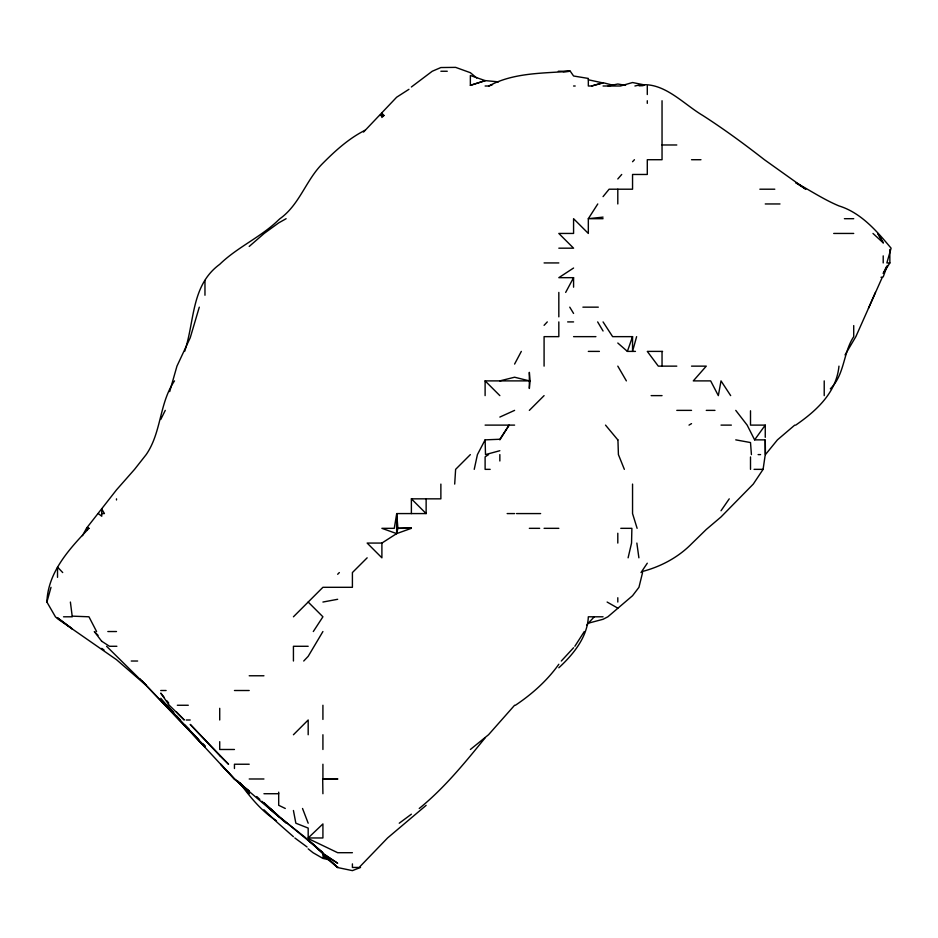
<?xml version="1.0" encoding="UTF-8"?>
<svg xmlns="http://www.w3.org/2000/svg" width="938" height="938" viewBox="0 0 938 938"><rect width="100%" height="100%" fill="white"/><g stroke="black" fill="none" stroke-linecap="round" stroke-linejoin="round"><path stroke-width="1.41" d="M454.696 484.09L455.622 469.352L470.36 454.602M175.476 715.295L204.965 747.07L145.988 685.221L116.5 659.684L57.523 618.705L55.412 616.794L46.9 602.044C47.908 572.063 69.424 548.871 88.946 528.329L87.011 527.566L116.5 489.871L134.568 469.352L146.187 454.602C161.594 432.312 159.19 403.234 174.503 380.887M643.069 571.301C661.091 566.482 678.315 557.289 691.529 543.852L706.267 529.466L721.017 516.955L753.273 484.09L763.098 469.352L765.256 454.602L765.256 439.863L765.443 454.602L777.438 439.863L794.744 425.113M474.229 469.352L477.419 454.602L485.11 439.863L499.848 439.254L509.123 425.113L499.848 439.863M628.108 557.817L631.544 543.067L631.884 528.329L620.78 528.329M51.004 587.305L46.9 602.044M381.895 543.067L381.895 557.817L367.157 543.067L381.895 543.067L396.645 533.605L397.9 528.329L396.727 513.578L426.133 513.578L426.133 498.84M642.577 572.555L638.954 587.305L632.552 595.712L607.859 616.794L603.064 619.279L588.325 623.195L586.766 625.283M169.696 391.603L176.954 366.137L190.215 337.786L199.29 307.16M838.971 366.137C836.356 392.717 816.295 410.891 795.729 425.113M636.609 336.648L632.552 351.398L632.552 336.648L612.62 336.648L603.064 321.91M184.645 351.398C194.846 321.23 190.93 285.387 219.715 264.328C237.513 246.987 260.94 237.197 278.692 219.809L279.958 218.695C299.761 204.543 306.011 179.779 322.918 163.212C335.546 150.502 349.018 138.332 365.152 130.23M635.448 351.398L627.381 351.398L632.552 336.648M887.313 265.477L883.209 276.921L881.005 277.296M882.13 277.671L855.855 336.648L845.032 354.927M875.424 292.422L868.459 308.321M886.34 266.884L883.209 273.462L889.869 262.933L889.81 249.52M160.738 419.462L165.276 410.375M514.599 364.073L521.317 351.398M565.673 292.422L573.575 277.671L558.825 277.671L573.575 268.022M82.474 535.704L86.448 528.329L88.946 528.329M322.918 631.532L308.18 656.342L303.724 661.02M574.865 646.282L584.292 631.532M597.776 203.956L588.325 218.695L588.325 233.445L573.575 218.695L573.575 233.445L558.825 233.445L573.575 248.183L558.825 248.183M313.304 631.532L322.918 616.794L308.18 602.044M640.994 572.555L647.29 563.21M721.017 510.753L729.248 498.84M735.755 410.375L747.152 425.113L754.621 439.863L765.256 425.113L750.506 425.113L750.506 410.785M830.329 388.824C844.833 374.555 843.016 352.911 853.721 336.648L853.721 325.592M485.11 737.866C464.885 762.805 444.213 788.213 419.239 808.474M558.825 664.268C547.171 680.625 532.045 694.12 515.408 705.259L514.599 705.259L488.522 734.747L470.384 749.485M603.064 196.617L609.102 189.206L632.552 189.206L632.552 174.468L647.29 174.468L647.29 159.718L662.04 159.718L662.04 100.741M617.802 178.97L621.718 174.468M363.522 132.07L396.645 97.224L408.933 89.321M426.133 805.355L387.57 837.962L359.137 867.451L352.407 867.451L352.407 863.886M561.311 661.02L573.575 647.736M588.325 623.195L594.258 616.794M632.552 161.735L634.428 159.718M544.087 325.322L547.288 321.91M337.668 574.279L339.345 572.555M293.43 616.794L322.918 587.305L352.407 587.305L352.407 572.555L367.157 557.817M529.337 410.375L544.087 395.625M293.43 734.747L308.18 719.997L308.18 734.747M558.825 667.774C573.27 654.454 587.493 637.125 588.325 616.794L603.064 616.794M383.935 115.491L381.895 117.461L381.895 113.24L383.935 115.491L379.855 115.491M308.18 837.962L322.918 823.939L322.918 837.962L308.18 837.962L308.18 828.09L295.857 823.212L293.43 810.502M249.203 246.448L264.176 233.445L278.692 222.881L286.125 218.695M399.248 823.212L411.383 814.184M411.383 86.988L432.242 71.253L440.872 67.548L455.622 67.372L470.36 72.695L476.68 77.948M488.546 454.602L485.11 456.876L485.11 469.352L490.175 469.352M689.02 425.113L691.529 423.624M485.11 86.003L488.815 86.003C513.438 72.531 542.996 73.375 570.292 71.253L573.575 76.001L588.325 78.44L588.325 86.003L591.608 86.003L603.064 82.954L588.325 79.777M499.848 417.07L514.599 410.375M360.555 867.451L352.407 870.628L337.668 867.544L322.918 855.198L326.612 857.414M488.815 86.003L492.497 84.666M396.645 533.605L396.645 513.977L394.277 528.329L381.895 528.329L396.645 533.605L411.383 528.329L397.9 528.329L411.383 527.789M485.11 80.598L470.36 75.486L470.36 85.358L485.11 80.598L498.512 81.864M470.36 85.358L485.11 80.75M558.298 71.253L570.292 71.253L563.128 71.71M591.608 86.003L603.064 82.696L613.417 85.335M499.848 450.709L485.497 454.602L485.11 439.863M499.848 380.887L514.599 377.217L529.337 380.887L485.11 380.887L485.11 395.625M608.152 86.003L617.802 84.01L625.599 85.335M322.918 602.044L337.668 599.288M676.79 366.137L658.3 366.137L647.29 351.398L662.58 351.398M634.92 86.003C661.466 78.804 682.008 103.203 702.808 115.491C724.089 129.174 744.479 144.171 764.423 159.718L805.801 189.206L795.975 182.898M603.064 217.124L588.325 218.695L603.064 218.695M639.048 85.827L643.175 85.663M440.872 71.253L447.262 71.253M573.575 86.003L575.193 86.003M603.064 86.003L620.428 86.003L632.552 82.532L644.617 84.948M662.04 144.98L676.79 144.98M691.529 159.718L700.967 159.718M759.85 189.206L774.8 189.206M765.256 203.956L779.994 203.956M844.399 218.695L853.721 218.695M833.706 233.445L853.721 233.445M544.087 262.933L558.825 262.933M889.869 262.933L886.856 262.933L891.1 248.183C876.772 231.111 861.131 212.75 838.971 205.914C823.916 199.642 810.338 190.52 796.01 182.816M582.897 307.16L598.303 307.16M567.654 321.91L573.575 321.91M573.575 336.648L595.911 336.648M588.325 351.398L599.405 351.398M691.529 366.137L706.267 366.137L693.299 380.887L710.652 380.887L718.332 395.625L721.017 380.887L730.667 395.625M651.136 395.625L662.04 395.625M676.79 410.375L691.529 410.375M706.267 410.375L714.967 410.375M485.11 425.113L514.599 425.113M721.017 425.113L731.359 425.113M754.621 439.863L764.482 439.863M758.115 454.602L760.566 454.602M754.07 469.352L763.098 469.352M411.383 513.578L411.383 498.84L440.872 498.84L440.872 484.09M101.75 513.578L104.446 513.578L101.75 509.029L101.75 516.228L98.326 513.578M507.153 513.578L514.599 513.578M516.486 513.578L540.628 513.578M529.337 528.329L539.667 528.329M544.087 528.329L558.825 528.329M63.526 616.794L72.273 616.794L70.385 602.044M107.835 631.532L116.5 631.532M116.875 646.282L109.488 646.282L101.75 641.275M308.18 646.282L293.43 646.282L293.43 661.02M131.25 661.02L137.64 661.02M249.203 675.77L263.941 675.77M160.738 690.509L166.108 690.509M234.453 690.509L249.203 690.509M177.352 705.259L188.292 705.259M186.228 719.997L190.215 719.997M234.453 749.485L219.715 749.485L219.715 741.665M249.203 764.236L234.453 764.236L234.453 768.527M249.203 778.986L263.941 778.986M322.684 778.986L337.668 778.986L322.684 778.986L322.918 793.724M263.941 793.724L278.692 793.724M352.407 852.701L337.668 852.701L308.18 838.537M72.273 616.149L88.958 616.794L96.579 631.532M735.755 439.863L750.506 442.548L751.42 454.602M329.625 859.888L322.918 858.411L313.022 852.701L308.18 848.843M328.288 858.528L322.918 856.734L330.293 860.392M285.293 808.474L278.692 805.273L278.692 792.153M607.132 602.044L617.802 608.141M101.75 648.381L104.024 649.975M294.825 837.962L307.066 846.991M276.417 820.738C261.245 811.018 249.907 796.737 239.366 782.386M305.94 837.962L278.692 816.459L263.941 802.787L278.692 816.166L322.918 852.701L308.18 839.991L322.918 853.65L337.668 863.265L322.918 853.381L308.18 839.791M617.802 343.015L627.381 351.398M269.417 808.474L286.207 823.212M278.692 823.728L293.43 836.696M270.132 808.474L278.692 816.166M872.985 233.445L883.209 242.836L877.792 233.445L883.209 242.836M256.766 796.55L259.838 799.387M261.89 801.275L278.692 816.588L234.5 778.986L220.735 764.236L234.453 778.986L249.203 791.109L234.277 778.986L179.697 719.997L160.738 698.282M337.528 867.451L322.918 853.861L337.668 867.451L337.668 866.712M189.218 729.342L179.24 719.997L139.762 678.713M263.941 809.799L278.094 823.212M198.833 739.789L184.798 724.992M202.925 743.822L204.965 745.839M193.334 734.747L204.965 746.261M485.11 380.887L499.848 395.625M411.383 498.84L426.133 513.578M98.033 635.319L94.304 631.532L101.75 641.369M106.58 646.282L145.988 685.221L142.037 680.988M176.45 711.907L184.282 719.997L169.262 705.259L160.738 693.112L164.279 697.532M62.705 572.555L57.523 567.091L57.523 577.339M246.295 790.3L237.56 781.037L249.203 793.724L240.339 783.195M176.438 715.717L180.284 719.997M605.514 425.113L617.802 439.863M166.941 700.838L168.711 703.054M569.753 307.16L573.575 313.433M597.658 321.91L603.064 331.008M617.802 366.137L626.373 380.887M624.345 469.352L618.412 454.602L617.931 439.863M302.528 808.474L308.18 823.212M637.113 528.329L632.552 513.578L632.552 484.09M636.855 543.067L638.895 557.817M883.209 255.875L883.209 262.933M824.221 380.887L824.221 395.625M765.256 425.113L765.256 437.307M750.506 456.947L750.506 469.352M662.04 351.48L662.04 366.137M647.29 86.003L647.29 94.539M647.29 100.741L647.29 103.356M617.802 189.206L617.802 203.956M617.802 533.253L617.802 543.067M617.802 597.741L617.802 602.044M573.575 277.671L573.575 287.192M558.825 292.422L558.825 316.856M558.825 321.91L558.825 336.648L544.087 336.648L544.087 366.137M499.848 454.602L499.848 460.992M322.918 705.259L322.918 719.423M322.918 734.747L322.918 749.485M322.918 764.236L322.918 778.282M219.715 708.319L219.715 719.997M204.965 280.474L204.965 295.247M116.5 498.84L116.5 499.977M87.011 527.566L87.011 530.24M530.052 380.887L529.337 388.473L529.337 372.339L530.052 380.887M72.273 628.87L57.523 617.837L72.273 628.917M219.715 755.618L190.215 724.417L228.544 764.236L219.715 755.618M173.589 712.552L166.964 705.259L173.589 712.552"/></g></svg>
